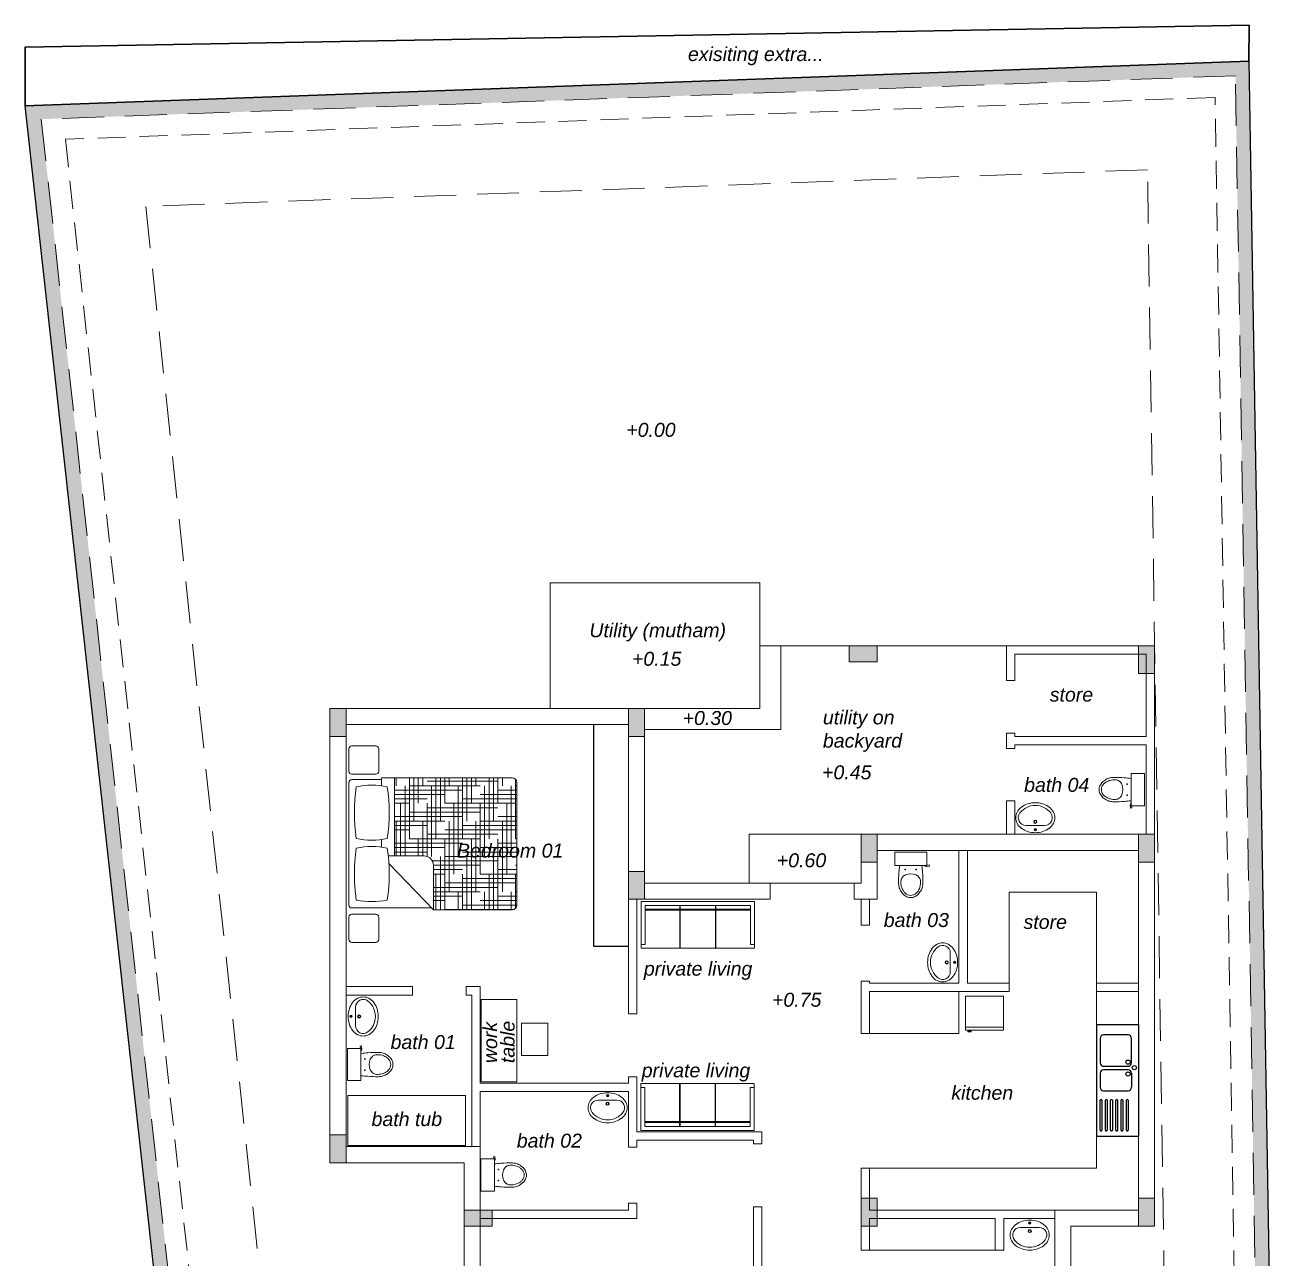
# Model space of a CAD drawing. Header units: millimetres. Extents: x 823088 to 974770, y -118861 to 5314.
# Drawn here: x 952600 to 970636, y -45723 to -28066 of the extents above; entities that cross this region are included whole.
import ezdxf

# ---------------------------------------------------------------- set-up
doc = ezdxf.new("R2010")
doc.units = ezdxf.units.MM
doc.header["$MEASUREMENT"] = 0
doc.linetypes.add('DASHED', pattern=[0.75, 0.5, -0.25])
for name, color, linetype in [('furn', 7, 'Continuous'), ('furniture1', 177, 'Continuous'), ('KITSHEN', 44, 'Continuous'), ('OP-MOB-MOVIL', 8, 'Continuous')]:
    doc.layers.add(name, color=color, linetype=linetype)
doc.layers.add('FURNITURE', color=253, linetype='Continuous', lineweight=5)
doc.styles.get("Standard").update_dxf_attribs({"font": 'arial.ttf'})

# ---------------------------------------------------------------- blocks, each defined once
blk = doc.blocks.new('sofa')
at = {"layer": 'FURNITURE', "color": 251, "true_color": 0x636466}
for p, q in [((391952, 27667), (393573, 27667)), ((391952, 27463), (391952, 27667)), ((392008, 27611), (392504, 27611)), ((392008, 27052), (392008, 27611)), ((392504, 26996), (392504, 27611)), ((392504, 27611), (392511, 27611)), ((392511, 26996), (392511, 27611)), ((392511, 27611), (393014, 27611)), ((393014, 26996), (393014, 27611)), ((393014, 27611), (393021, 27611)), ((393021, 26996), (393021, 27611)), ((393517, 27611), (393021, 27611)), ((393517, 27052), (393517, 27611)), ((393573, 26996), (393573, 27667)), ((391952, 26996), (391952, 27462)), ((392008, 27555), (392504, 27555)), ((392008, 27542), (392504, 27542)), ((392511, 27555), (393014, 27555)), ((392511, 27542), (393014, 27542)), ((393517, 27555), (393021, 27555)), ((393517, 27542), (393021, 27542)), ((392008, 27052), (391952, 27052)), ((392504, 26996), (391952, 26996)), ((392504, 26996), (392511, 26996)), ((392511, 26996), (393014, 26996)), ((393014, 26996), (393021, 26996)), ((393021, 26996), (393573, 26996)), ((393517, 27052), (393573, 27052))]:
    blk.add_line(p, q, dxfattribs=at)
blk = doc.blocks.new('toilet-1')
at = {"color": 0, "linetype": 'ByBlock'}
for p, q in [((-0.23, -0.02), (-0.23, -0.212)), ((0.23, -0.02), (-0.23, -0.02)), ((0.23, -0.02), (0.23, -0.212)), ((-0.23, -0.212), (0.23, -0.212)), ((-0.089, -0.268), (-0.07, -0.268)), ((-0.079, -0.259), (-0.079, -0.278)), ((0.089, -0.268), (0.07, -0.268)), ((0.079, -0.259), (0.079, -0.278)), ((0.192, -0.214), (0.221, -0.225)), ((0.221, -0.225), (0.266, -0.219)), ((0.263, -0.2), (0.23, -0.204)), ((0.266, -0.219), (0.263, -0.2)), ((0, -0.638), (0, -0.638))]:
    blk.add_line(p, q, dxfattribs=at)
for centre, radius, start, end in [((1.737, -0.452), 1.911, 175.7698, 180.3758), ((3.527, -0.624), 3.709, 173.6925, 175.1593), ((-0.031, -0.446), 0.111, 113.8997, 145.1485), ((0, -0.517), 0.188, 66.0939, 113.9061), ((0.031, -0.446), 0.111, 34.8515, 66.1003), ((-3.527, -0.624), 3.709, 4.8413, 6.3171), ((-1.737, -0.452), 1.911, 359.6242, 4.2302), ((0.035, -0.463), 0.209, 180.3747, 194.3375), ((0.055, -0.458), 0.23, 194.3353, 209.622), ((0.098, -0.45), 0.239, 175.8862, 195.5931), ((-0.041, -0.44), 0.0996, 145.1497, 175.881), ((0.096, -0.45), 0.237, 195.5969, 209.3771), ((-0.096, -0.45), 0.237, 330.6229, 344.4031), ((0.041, -0.44), 0.0996, 4.119, 34.8503), ((-0.098, -0.45), 0.239, 344.4069, 4.1138), ((-0.055, -0.458), 0.23, 330.3788, 345.6655), ((-0.035, -0.463), 0.209, 345.6614, 359.6243), ((0.065, -0.452), 0.241, 209.6273, 224.5489), ((0.023, -0.491), 0.153, 209.3871, 226.5438), ((0.018, -0.499), 0.175, 224.552, 245.714), ((0.015, -0.5), 0.142, 226.5501, 246.5527), ((0, -0.538), 0.132, 245.5845, 269.8782), ((0, -0.535), 0.103, 246.5493, 270.0042), ((0, -0.535), 0.103, 269.9958, 293.4507), ((0, -0.538), 0.132, 270.1216, 294.4153), ((-0.015, -0.5), 0.142, 293.4473, 313.4499), ((-0.018, -0.499), 0.175, 294.2865, 315.4485), ((-0.023, -0.491), 0.153, 313.4562, 330.6129), ((-0.065, -0.452), 0.241, 315.4504, 330.372)]:
    blk.add_arc(centre, radius, start, end, dxfattribs=at)
blk = doc.blocks.new('MAT-P01')
for p, q in [((-0.021, 0.816), (-0.021, 0.56)), ((0.009, 0.846), (0.247, 0.846)), ((0.277, 0.816), (0.277, 0.56)), ((0.344, 0.816), (0.344, -0.032)), ((0.374, 0.846), (1.674, 0.846)), ((1.704, 0.816), (1.704, 0.5)), ((1.762, 0.816), (1.762, 0.56)), ((1.792, 0.846), (2.031, 0.846)), ((2.061, 0.816), (2.061, 0.56)), ((0.009, 0.53), (0.247, 0.53)), ((0.815, 0.423), (0.324, -0.051)), ((0.895, 0.429), (0.895, 0.049)), ((0.988, 0.5), (1.069, 0.5)), ((1.639, 0.5), (1.724, 0.5)), ((1.724, 0.5), (1.724, -0.884)), ((1.792, 0.53), (2.031, 0.53)), ((0.895, 0.364), (1.724, 0.364)), ((0.895, 0.364), (0.895, 0.049)), ((0.895, 0.364), (1.724, 0.364)), ((1.724, 0.364), (1.724, -0.884)), ((0.324, -0.051), (0.795, -0.051)), ((0.324, -0.051), (0.324, -0.884)), ((0.374, -0.934), (1.674, -0.934))]:
    blk.add_line(p, q)
for centre, radius, start, end in [((0.009, 0.816), 0.03, 90, 180), ((0.247, 0.816), 0.03, 0, 90), ((0.374, 0.816), 0.03, 90, 180), ((1.674, 0.816), 0.03, 0, 90), ((1.792, 0.816), 0.03, 90, 180), ((2.031, 0.816), 0.03, 0, 90), ((1.225, 0.603), 0.814, 168.373, 191.627), ((0.703, -1.144), 1.931, 81.8162, 98.1838), ((0.181, 0.603), 0.814, 348.373, 11.627), ((1.877, 0.603), 0.814, 168.373, 191.627), ((1.354, -1.144), 1.931, 81.8162, 98.1838), ((0.832, 0.603), 0.814, 348.373, 11.627), ((0.009, 0.56), 0.03, 180, 270), ((0.247, 0.56), 0.03, 270, 0), ((1.792, 0.56), 0.03, 180, 270), ((2.031, 0.56), 0.03, 270, 0), ((0.703, 2.35), 1.931, 261.8162, 278.1838), ((1.354, 2.35), 1.931, 261.8162, 278.1838), ((0.795, 0.049), 0.1, 270, 0), ((0.374, -0.884), 0.05, 180, 270), ((1.674, -0.884), 0.05, 270, 0)]:
    blk.add_arc(centre, radius, start, end)
at = {"layer": 'FURNITURE', "color": 251, "lineweight": 5, "true_color": 0x636466, "transparency": 33554559}
for p, q in [((0.895, 0.344), (1.265, 0.344)), ((0.895, 0.298), (1.453, 0.298)), ((0.937, 0.364), (0.937, 0.016)), ((0.984, 0.364), (0.984, -0.171)), ((1.031, 0.364), (1.031, -0.359)), ((1.172, 0.364), (1.172, 0.204)), ((1.219, 0.364), (1.219, 0.016)), ((1.265, 0.364), (1.265, -0.171)), ((1.312, 0.364), (1.312, -0.359)), ((1.453, 0.364), (1.453, 0.204)), ((1.5, 0.364), (1.5, 0.016)), ((1.547, 0.364), (1.547, -0.171)), ((1.594, 0.364), (1.594, -0.359)), ((1.64, 0.344), (1.724, 0.344)), ((0.895, 0.251), (1.64, 0.251)), ((1.078, 0.204), (1.078, -0.546)), ((1.078, 0.204), (1.724, 0.204)), ((1.265, 0.157), (1.724, 0.157)), ((1.359, 0.204), (1.359, -0.546)), ((1.64, 0.204), (1.64, -0.546)), ((0.889, 0.016), (1.453, 0.016)), ((0.895, 0.11), (1.078, 0.11)), ((0.895, 0.063), (1.265, 0.063)), ((1.125, 0.016), (1.125, -0.734)), ((1.406, 0.016), (1.406, -0.734)), ((1.453, 0.11), (1.724, 0.11)), ((1.64, 0.063), (1.724, 0.063)), ((1.687, 0.016), (1.687, -0.734)), ((0.324, -0.077), (0.703, -0.077)), ((0.324, -0.124), (0.89, -0.124)), ((0.422, -0.051), (0.422, -0.171)), ((0.469, -0.051), (0.469, -0.359)), ((0.515, -0.051), (0.515, -0.546)), ((0.562, -0.051), (0.562, -0.734)), ((0.703, -0.051), (0.703, -0.171)), ((0.75, -0.051), (0.75, -0.359)), ((0.797, -0.051), (0.797, -0.546)), ((0.844, -0.038), (0.844, -0.734)), ((0.89, -0.031), (1.64, -0.031)), ((1.078, -0.077), (1.724, -0.077)), ((1.265, -0.124), (1.724, -0.124)), ((0.324, -0.265), (0.328, -0.265)), ((0.328, -0.171), (0.328, -0.904)), ((0.328, -0.171), (1.078, -0.171)), ((0.515, -0.218), (1.265, -0.218)), ((0.609, -0.171), (0.609, -0.921)), ((0.703, -0.265), (1.453, -0.265)), ((0.89, -0.171), (0.89, -0.921)), ((1.172, -0.171), (1.172, -0.921)), ((1.453, -0.171), (1.453, -0.921)), ((1.453, -0.171), (1.724, -0.171)), ((1.64, -0.218), (1.724, -0.218)), ((0.324, -0.312), (0.515, -0.312)), ((0.324, -0.359), (0.703, -0.359)), ((0.375, -0.359), (0.375, -0.934)), ((0.656, -0.359), (0.656, -0.934)), ((0.89, -0.312), (1.64, -0.312)), ((0.937, -0.359), (0.937, -0.934)), ((1.078, -0.359), (1.724, -0.359)), ((1.219, -0.359), (1.219, -0.934)), ((1.5, -0.359), (1.5, -0.934)), ((0.324, -0.406), (0.89, -0.406)), ((0.328, -0.452), (1.078, -0.452)), ((0.515, -0.499), (1.265, -0.499)), ((1.265, -0.406), (1.724, -0.406)), ((1.453, -0.452), (1.724, -0.452)), ((1.64, -0.499), (1.724, -0.499)), ((0.324, -0.546), (0.328, -0.546)), ((0.324, -0.593), (0.515, -0.593)), ((0.324, -0.64), (0.703, -0.64)), ((0.422, -0.546), (0.422, -0.934)), ((0.703, -0.546), (0.703, -0.934)), ((0.703, -0.546), (1.453, -0.546)), ((0.89, -0.593), (1.64, -0.593)), ((0.984, -0.546), (0.984, -0.934)), ((1.078, -0.64), (1.724, -0.64)), ((1.265, -0.546), (1.265, -0.934)), ((1.547, -0.546), (1.547, -0.934)), ((0.324, -0.687), (0.89, -0.687)), ((0.328, -0.734), (1.078, -0.734)), ((0.469, -0.734), (0.469, -0.934)), ((0.515, -0.781), (1.265, -0.781)), ((0.75, -0.734), (0.75, -0.934)), ((1.031, -0.734), (1.031, -0.934)), ((1.265, -0.687), (1.724, -0.687)), ((1.312, -0.734), (1.312, -0.934)), ((1.453, -0.734), (1.724, -0.734)), ((1.594, -0.734), (1.594, -0.934)), ((1.64, -0.781), (1.724, -0.781)), ((0.324, -0.827), (0.328, -0.827)), ((0.324, -0.874), (0.515, -0.874)), ((0.341, -0.921), (0.703, -0.921)), ((0.515, -0.921), (0.515, -0.934)), ((0.703, -0.827), (1.453, -0.827)), ((0.797, -0.921), (0.797, -0.934)), ((0.89, -0.874), (1.64, -0.874)), ((1.078, -0.921), (1.078, -0.934)), ((1.078, -0.921), (1.707, -0.921)), ((1.359, -0.921), (1.359, -0.934)), ((1.64, -0.921), (1.64, -0.934))]:
    blk.add_line(p, q, dxfattribs=at)
blk = doc.blocks.new('wash-7')
at = {"color": 0, "linetype": 'ByBlock'}
blk.add_line((0.134, -0.105), (-0.134, -0.105), dxfattribs=at)
for centre, radius in [((0, -0.157), 0.023), ((0, -0.042), 0.0169), ((0, -0.157), 0.0155), ((0, -0.042), 0.0094)]:
    blk.add_circle(centre, radius, dxfattribs=at)
for centre, radius, start, end in [((0, -0.363), 0.363, 90, 107.6436), ((0, -0.363), 0.363, 72.3564, 90), ((-0.113, -0.215), 0.167, 151.6558, 180), ((-0.059, -0.244), 0.229, 127.5191, 151.6558), ((-0.134, -0.215), 0.11, 90, 218.2805), ((-0.023, -0.291), 0.287, 107.6436, 127.5191), ((0.023, -0.291), 0.287, 52.4809, 72.3564), ((0.134, -0.215), 0.11, 321.7195, 90), ((0.059, -0.244), 0.229, 28.3442, 52.4809), ((0.113, -0.215), 0.167, 0, 28.3442), ((-0.113, -0.215), 0.167, 180, 208.3442), ((-0.059, -0.186), 0.229, 208.3442, 232.4809), ((0, -0.109), 0.281, 218.2805, 321.7195), ((0.059, -0.186), 0.229, 307.5191, 331.6558), ((0.113, -0.215), 0.167, 331.6558, 0), ((-0.023, -0.139), 0.287, 232.4809, 252.3564), ((0, -0.067), 0.363, 252.3564, 270), ((0, -0.067), 0.363, 270, 287.6436), ((0.023, -0.139), 0.287, 287.6436, 307.5191)]:
    blk.add_arc(centre, radius, start, end, dxfattribs=at)
blk = doc.blocks.new('ps sin 04')
at = {"layer": 'furn', "color": 8}
for p, q in [((5651.6, 542.2), (5616.6, 542.2)), ((5666.6, 542.2), (5686.6, 542.2)), ((5611.6, 537.2), (5611.6, 502.2)), ((5656.6, 502.2), (5656.6, 537.2)), ((5661.6, 537.2), (5661.6, 502.2)), ((5691.6, 502.2), (5691.6, 537.2)), ((5616.6, 497.2), (5651.6, 497.2)), ((5666.6, 497.2), (5686.6, 497.2))]:
    blk.add_line(p, q, dxfattribs=at)
for centre in [(5658.6, 546.2), (5650.6, 537.2), (5667.6, 537.2)]:
    blk.add_circle(centre, 3, dxfattribs=at)
for centre, start, end in [((5616.6, 537.2), 90, 180), ((5651.6, 537.2), 0, 90), ((5666.6, 537.2), 90, 180), ((5686.6, 537.2), 0, 90), ((5616.6, 502.2), 180, 270), ((5651.6, 502.2), 270, 0), ((5666.6, 502.2), 180, 270), ((5686.6, 502.2), 270, 0)]:
    blk.add_arc(centre, 5, start, end, dxfattribs=at)
at = {"layer": 'furniture1'}
for p, q in [((5704.1, 535.7), (5704.1, 536.2)), ((5704.1, 528.2), (5704.1, 528.7)), ((5705.1, 537.2), (5748.1, 537.2)), ((5748.1, 534.7), (5705.1, 534.7)), ((5705.1, 529.7), (5748.1, 529.7)), ((5748.1, 527.2), (5705.1, 527.2)), ((5749.1, 536.2), (5749.1, 535.7)), ((5749.1, 528.7), (5749.1, 528.2)), ((5704.1, 520.7), (5704.1, 521.2)), ((5704.1, 513.2), (5704.1, 513.7)), ((5704.1, 505.7), (5704.1, 506.2)), ((5705.1, 522.2), (5748.1, 522.2)), ((5748.1, 519.7), (5705.1, 519.7)), ((5705.1, 514.7), (5748.1, 514.7)), ((5748.1, 512.2), (5705.1, 512.2)), ((5705.1, 507.2), (5748.1, 507.2)), ((5749.1, 521.2), (5749.1, 520.7)), ((5749.1, 513.7), (5749.1, 513.2)), ((5749.1, 506.2), (5749.1, 505.7)), ((5704.1, 498.2), (5704.1, 498.7)), ((5748.1, 504.7), (5705.1, 504.7)), ((5705.1, 499.7), (5748.1, 499.7)), ((5748.1, 497.2), (5705.1, 497.2)), ((5749.1, 498.7), (5749.1, 498.2))]:
    blk.add_line(p, q, dxfattribs=at)
for centre, start, end in [((5705.1, 536.2), 90, 180), ((5705.1, 535.7), 180, 270), ((5705.1, 528.7), 90, 180), ((5705.1, 528.2), 180, 270), ((5748.1, 536.2), 0, 90), ((5748.1, 535.7), 270, 0), ((5748.1, 528.7), 0, 90), ((5748.1, 528.2), 270, 0), ((5705.1, 521.2), 90, 180), ((5705.1, 520.7), 180, 270), ((5705.1, 513.7), 90, 180), ((5705.1, 513.2), 180, 270), ((5705.1, 506.2), 90, 180), ((5705.1, 505.7), 180, 270), ((5748.1, 521.2), 0, 90), ((5748.1, 520.7), 270, 360), ((5748.1, 513.7), 0, 90), ((5748.1, 513.2), 270, 360), ((5748.1, 506.2), 0, 90), ((5748.1, 505.7), 270, 360), ((5705.1, 498.7), 90, 180), ((5705.1, 498.2), 180, 270), ((5748.1, 498.7), 0, 90), ((5748.1, 498.2), 270, 0)]:
    blk.add_arc(centre, 1, start, end, dxfattribs=at)
at = {"layer": 'KITSHEN', "color": 67}
for p, q in [((5596.6, 552.2), (5756.6, 552.2)), ((5596.6, 492.2), (5596.6, 552.2)), ((5756.6, 492.2), (5756.6, 552.2)), ((5596.6, 492.2), (5756.6, 492.2))]:
    blk.add_line(p, q, dxfattribs=at)
blk = doc.blocks.new('sdsd')
at = {"layer": 'FURNITURE'}
for p, q in [((315.61, 169.067), (315.61, 168.576)), ((316.154, 169.067), (315.61, 169.067)), ((316.154, 168.576), (316.154, 169.067)), ((315.61, 168.621), (316.154, 168.621)), ((315.61, 168.576), (316.154, 168.576)), ((315.643, 168.566), (315.643, 168.556)), ((315.69, 168.566), (315.643, 168.566)), ((315.643, 168.556), (315.69, 168.556)), ((315.69, 168.556), (315.69, 168.566))]:
    blk.add_line(p, q, dxfattribs=at)
blk = doc.blocks.new('sdasdas')
at = {"lineweight": 9, "transparency": 33554505}
h = blk.add_hatch(color=3, dxfattribs=at)
h.dxf.hatch_style = 1
h.paths.add_polyline_path([(485403, 21983), (485173, 21983), (485173, 21583), (485403, 21583)])
at = {"color": 3, "lineweight": 9}
blk.add_lwpolyline([(485403, 21983), (485173, 21983), (485173, 21583), (485403, 21583)], close=True, dxfattribs=at)

msp = doc.modelspace()

# ---------------------------------------------------------------- hatches: boundary and pattern name
at = {"lineweight": 13, "true_color": 0x636466, "transparency": 33554585}
h = msp.add_hatch(color=251, dxfattribs=at)
h.dxf.hatch_style = 1
h.paths.add_polyline_path([(956209.6, -60103.31), (970429.88, -60103.31), (969916.44, -28789.76), (952829.64, -29410.92)], flags=16)
h.paths.add_polyline_path([(970110.05, -28582.88), (970636.43, -60303.31), (956036.43, -60303.31), (952599.8, -29218.82)])

# ---------------------------------------------------------------- linework, layer by layer
at = {"color": 251, "lineweight": 13, "true_color": 0x636466}
for p, q in [((963260.27, -40346.91), (964460.27, -40346.91)), ((964680.27, -45596.91), (966480.27, -45596.91))]:
    msp.add_line(p, q, dxfattribs=at)
at = {"color": 6, "lineweight": 30}
msp.add_lwpolyline([(952599.8, -29218.82), (952599.8, -28378.3), (970112.08, -28065.89), (970110.05, -28582.88), (952599.8, -29218.82)], dxfattribs=at)
at = {"color": 5, "lineweight": 25}
msp.add_lwpolyline([(970110.05, -28582.88), (970636.43, -60303.31), (956036.43, -60303.31), (952599.8, -29218.82)], close=True, dxfattribs=at)
at = {"color": 251, "linetype": 'DASHED', "lineweight": 9, "ltscale": 1200, "true_color": 0x636466}
for points in [[(956209.6, -60103.31), (970429.88, -60103.31), (969916.44, -28789.76), (952829.64, -29410.92)], [(957335.24, -58803.31), (969088.47, -58803.31), (968657.97, -30134.5), (954323.59, -30659.54)]]:
    msp.add_lwpolyline(points, close=True, dxfattribs=at)
at = {"color": 251, "linetype": 'DASHED', "lineweight": 9, "ltscale": 800, "true_color": 0x636466}
msp.add_lwpolyline([(956469.37, -59803.31), (970120.32, -59803.31), (969626.02, -29100.08), (953174.4, -29699.06)], close=True, dxfattribs=at)
at = {"color": 251, "lineweight": 13, "true_color": 0x636466}
for points in [[(963110.27, -36946.91), (963110.27, -36046.91), (960110.27, -36046.91), (960110.27, -37846.91)], [(961460.27, -38146.91), (963410.27, -38146.91), (963410.27, -36946.91), (968760.27, -36946.91), (968760.27, -39646.91)], [(963410.27, -36946.91), (963110.27, -36946.91), (963110.27, -37846.91), (961460.27, -37846.91)], [(962960.27, -40346.91), (962960.27, -39646.91), (964560.27, -39646.91)], [(966680.27, -41776.91), (966680.27, -40476.91), (967930.27, -40476.91), (967930.27, -41776.91)], [(964680.27, -42496.91), (965960.27, -42496.91), (965960.27, -41896.91)], [(964680.27, -44426.91), (967930.27, -44426.91), (967930.27, -41896.91)]]:
    msp.add_lwpolyline(points, dxfattribs=at)
at = {"color": 2, "lineweight": 20}
for points in [[(968640.27, -39646.91), (968640.27, -38366.91), (966760.27, -38366.91), (966760.27, -38416.91), (966640.27, -38416.91), (966640.27, -38196.91), (966760.27, -38196.91), (966760.27, -38246.91), (968640.27, -38246.91), (968640.27, -37066.91), (966760.27, -37066.91), (966760.27, -37446.91), (966640.27, -37446.91), (966640.27, -36946.91), (968760.27, -36946.91)], [(959110.27, -48346.91), (959110.27, -44116.91), (957190.27, -44116.91), (957190.27, -38076.91), (961230.27, -38076.91), (961230.27, -40576.91), (963260.27, -40576.91), (963260.27, -40346.91), (961460.27, -40346.91), (961460.27, -37846.91), (956960.27, -37846.91), (956960.27, -44346.91), (958880.27, -44346.91), (958880.27, -48576.91)], [(966640.27, -39646.91), (966640.27, -39166.91), (966760.27, -39166.91), (966760.27, -39646.91)], [(967560.27, -48346.91), (967560.27, -45256.91), (968760.27, -45256.91), (968760.27, -39646.91), (964560.27, -39646.91), (964560.27, -40346.91), (964460.27, -40346.91), (964460.27, -40576.91), (964790.27, -40576.91), (964790.27, -39876.91), (968530.27, -39876.91), (968530.27, -45026.91), (967330.27, -45026.91), (967330.27, -48576.91)]]:
    msp.add_lwpolyline(points, dxfattribs=at)
at = {"color": 9, "lineweight": 13, "true_color": 0xc7c8ca}
for points in [[(966080.27, -39876.91), (966080.27, -41776.91), (966680.27, -41776.91), (966680.27, -41896.91), (964680.27, -41896.91), (964680.27, -42496.91), (964560.27, -42496.91), (964560.27, -41746.91), (964680.27, -41746.91), (964680.27, -41776.91), (965960.27, -41776.91), (965960.27, -39876.91)], [(961230.27, -40576.91), (961230.27, -42216.91), (961350.27, -42216.91), (961350.27, -40576.91)], [(964560.27, -40576.91), (964560.27, -40946.91), (964680.27, -40946.91), (964680.27, -40576.91)], [(957190.27, -41946.91), (958140.27, -41946.91), (958140.27, -41826.91), (957190.27, -41826.91)], [(959110.27, -44116.91), (959110.27, -43326.91), (961230.27, -43326.91), (961230.27, -44126.91), (961350.27, -44126.91), (961350.27, -44026.91), (963020.27, -44026.91), (963020.27, -44076.91), (963140.27, -44076.91), (963140.27, -43906.91), (961350.27, -43906.91), (961350.27, -43116.91), (961230.27, -43116.91), (961230.27, -43206.91), (959110.27, -43206.91), (959110.27, -41826.91), (958910.27, -41826.91), (958910.27, -41946.91), (958990.27, -41946.91), (958990.27, -44116.91)], [(968530.27, -41776.91), (967930.27, -41776.91), (967930.27, -41896.91), (968530.27, -41896.91)], [(967330.27, -45026.91), (964680.27, -45026.91), (964680.27, -44426.91), (964560.27, -44426.91), (964560.27, -45596.91), (964680.27, -45596.91), (964680.27, -45146.91), (966480.27, -45146.91)], [(959110.27, -45026.91), (961230.27, -45026.91), (961230.27, -44926.91), (961350.27, -44926.91), (961350.27, -45146.91), (959110.27, -45146.91)], [(960110.27, -48576.91), (963140.27, -48576.91), (963140.27, -44976.91), (963020.27, -44976.91), (963020.27, -48456.91), (960110.27, -48461.91)], [(966480.27, -45146.91), (966480.27, -45596.91), (966600.27, -45596.91), (966600.27, -45146.91)], [(967330.27, -45146.91), (966600.27, -45146.91)]]:
    msp.add_lwpolyline(points, dxfattribs=at)
at = {"color": 252, "lineweight": 5, "true_color": 0x939598}
for points in [[(959633.39, -43191.86), (959633.39, -42011.86), (959122.32, -42011.86), (959122.32, -43191.86)], [(959701.44, -42350.43), (960078.44, -42350.43), (960078.44, -42811.93), (959701.44, -42811.93)]]:
    msp.add_lwpolyline(points, close=True, dxfattribs=at)
at = {"color": 251, "lineweight": 13, "true_color": 0x636466}
msp.add_lwpolyline([(957218.2, -43384.34), (958900.64, -43384.34), (958900.64, -44100.65), (957218.2, -44100.65)], close=True, dxfattribs=at)
at = {"layer": 'OP-MOB-MOVIL', "ltscale": 2, "transparency": 33554495}
msp.add_lwpolyline([(960730.27, -38076.91), (960730.27, -41246.91), (961230.27, -41246.91)], dxfattribs=at)

# ---------------------------------------------------------------- block references
at = {"color": 6, "lineweight": 30}
for p, rotation in [((942807.27, 448226.09), 270), ((1449963.27, -23273.91), 180), ((980863.27, -530429.91), 90)]:
    msp.add_blockref('sdasdas', p, dxfattribs=dict(at, rotation=rotation))
for p in [(483357.27, -58929.91), (471787.27, -59829.91), (476057.27, -59829.91), (479387.27, -61629.91), (483357.27, -61629.91), (476057.27, -62159.91), (471787.45, -65929.91), (483357.27, -66839.91)]:
    msp.add_blockref('sdasdas', p, dxfattribs=at)
at = {"color": 252, "lineweight": 5, "true_color": 0x939598}
msp.add_blockref('sofa', (569461.39, -68274.48), dxfattribs=at)
at = {"color": 252, "lineweight": 5, "true_color": 0x939598, "xscale": -1, "rotation": 180}
msp.add_blockref('sofa', (569457.89, -16217.48), dxfattribs=at)
at = {"layer": 'FURNITURE'}
for name, p, xscale, yscale, zscale, rotation in [('MAT-P01', (958372.86, -41165.02), 1350, 1350, 1350, 90), ('toilet-1', (968635.27, -39006.91), 1000, 1000, 1000, 270), ('wash-7', (967052.39, -39623.98), 1000, 1000, 1000, 180), ('wash-7', (965941.57, -41480.32), 1000, 1000, 1000, 270), ('wash-7', (957220.83, -42254.23), 1000, 1000, 1000, 90), ('toilet-1', (957192.09, -42942.16), 1000, 1000, 1000, 89.99999999999999), ('toilet-1', (959100.89, -44523.98), 1000, 1000, 1000, 89.99999999999999)]:
    msp.add_blockref(name, p, dxfattribs=dict(at, xscale=xscale, yscale=yscale, zscale=zscale, rotation=rotation))
at = {"layer": 'FURNITURE', "xscale": 1000, "yscale": 1000, "zscale": 1000}
for name, p in [('toilet-1', (965270.27, -39883.07)), ('sdsd', (650443.55, -211028.34)), ('wash-7', (960932.39, -43345.48)), ('wash-7', (966972.86, -45168.4))]:
    msp.add_blockref(name, p, dxfattribs=at)
at = {"layer": 'KITSHEN', "xscale": 10, "yscale": 10, "zscale": 10, "rotation": 270}
msp.add_blockref('ps sin 04', (963008.11, 13598.5), dxfattribs=at)

# ---------------------------------------------------------------- texts
at = {"color": 31, "lineweight": 30, "true_color": 0xfecc66, "char_height": 200, "attachment_point": 1}
for s, width, insert in [('{\\fArial|b0|i1|c0|p34;\\C6;exisiting extra...}', 2403.2043, (962082.55, -28379)), ('{\\fArial|b0|i1|c0|p34;\\C6;+0.00}', 1658.9623, (961199.39, -33757.75)), ('{\\fArial|b0|i1|c0|p34;\\C6;Utility (mutham)}', 2095.5, (960671.89, -36626.7)), ('{\\fArial|b0|i1|c0|p34;\\C6;+0.15}', 1658.9623, (961280.89, -37034.75)), ('{\\fArial|b0|i1|c0|p34;\\C6;store}', 1658.9623, (967259.39, -37547.2)), ('{\\fArial|b0|i1|c0|p34;\\C6;utility on backyard}', 1658.9623, (964013.39, -37873.2)), ('{\\fArial|b0|i1|c0|p34;\\C6;+0.30}', 1658.9623, (962005.89, -37882.25)), ('{\\fArial|b0|i1|c0|p34;\\C6;+0.45}', 1658.9623, (964001.39, -38659.35)), ('{\\fArial|b0|i1|c0|p34;\\C6;bath 04}', 969.2247, (966892.89, -38839.25)), ('{\\fArial|b0|i1|c0|p34;\\C6;Bedroom 01}', 1504.269, (958777.46, -39780.09)), ('{\\fArial|b0|i1|c0|p34;\\C6;+0.60}', 1658.9623, (963353.39, -39918.75)), ('{\\fArial|b0|i1|c0|p34;\\C6;bath 03}', 969.2247, (964884.07, -40774)), ('{\\fArial|b0|i1|c0|p34;\\C6;store}', 1658.9623, (966884.07, -40801.54)), ('{\\fArial|b0|i1|c0|p34;\\C6;private living}', 1719.0821, (961451.31, -41470.21)), ('{\\fArial|b0|i1|c0|p34;\\C6;+0.75}', 1658.9623, (963284.39, -41914.75)), ('{\\fArial|b0|i1|c0|p34;\\C6;bath 01}', 1658.9623, (957827.39, -42520.44)), ('{\\fArial|b0|i1|c0|p34;\\C6;private living}', 1719.0821, (961421.31, -42925.23)), ('{\\fArial|b0|i1|c0|p34;\\C6;kitchen}', 1658.9623, (965850.89, -43246.2)), ('{\\fArial|b0|i1|c0|p34;\\C6;bath tub}', 1658.9623, (957555.49, -43622.77)), ('{\\fArial|b0|i1|c0|p34;\\C6;bath 02}', 1658.9623, (959633.39, -43931.97))]:
    msp.add_mtext_dynamic_manual_height_columns(s, width=width, gutter_width=1, heights=[0], dxfattribs=dict(at, insert=insert))
at = {"color": 31, "lineweight": 30, "true_color": 0xfecc66, "insert": (959152.22, -42921.48), "char_height": 200, "attachment_point": 1, "rotation": 90}
msp.add_mtext_dynamic_manual_height_columns('\\pxsm0.75;{\\fArial|b0|i1|c0|p34;\\C6;work table}', width=1002.5539, gutter_width=1, heights=[0], dxfattribs=at)

doc.saveas('drawing.dxf')
